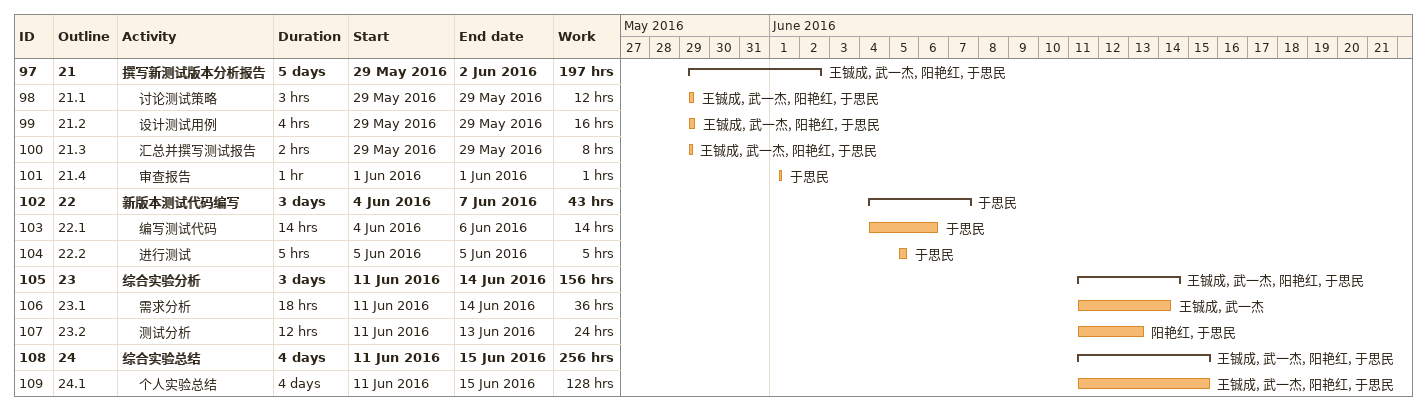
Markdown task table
| ID | WBS | Task | Duration | Start | Finish | Resources | Work (h) |
|---|---|---|---|---|---|---|---|
| 97 | 21 | **撰写新测试版本分析报告** | 5d | 2016-05-29 | 2016-06-02 | 王铖成, 武一杰, 阳艳红, 于思民 | 197 |
| 98 | 21.1 | 讨论测试策略 | 3h | 2016-05-29 | 2016-05-29 | 王铖成, 武一杰, 阳艳红, 于思民 | 12 |
| 99 | 21.2 | 设计测试用例 | 4h | 2016-05-29 | 2016-05-29 | 王铖成, 武一杰, 阳艳红, 于思民 | 16 |
| 100 | 21.3 | 汇总并撰写测试报告 | 2h | 2016-05-29 | 2016-05-29 | 王铖成, 武一杰, 阳艳红, 于思民 | 8 |
| 101 | 21.4 | 审查报告 | 1h | 2016-06-01 | 2016-06-01 | 于思民 | 1 |
| 102 | 22 | **新版本测试代码编写** | 3d | 2016-06-04 | 2016-06-07 | 于思民 | 43 |
| 103 | 22.1 | 编写测试代码 | 14h | 2016-06-04 | 2016-06-06 | 于思民 | 14 |
| 104 | 22.2 | 进行测试 | 5h | 2016-06-05 | 2016-06-05 | 于思民 | 5 |
| 105 | 23 | **综合实验分析** | 3d | 2016-06-11 | 2016-06-14 | 王铖成, 武一杰, 阳艳红, 于思民 | 156 |
| 106 | 23.1 | 需求分析 | 18h | 2016-06-11 | 2016-06-14 | 王铖成, 武一杰 | 36 |
| 107 | 23.2 | 测试分析 | 12h | 2016-06-11 | 2016-06-13 | 阳艳红, 于思民 | 24 |
| 108 | 24 | **综合实验总结** | 4d | 2016-06-11 | 2016-06-15 | 王铖成, 武一杰, 阳艳红, 于思民 | 256 |
| 109 | 24.1 | 个人实验总结 | 4d | 2016-06-11 | 2016-06-15 | 王铖成, 武一杰, 阳艳红, 于思民 | 128 |
